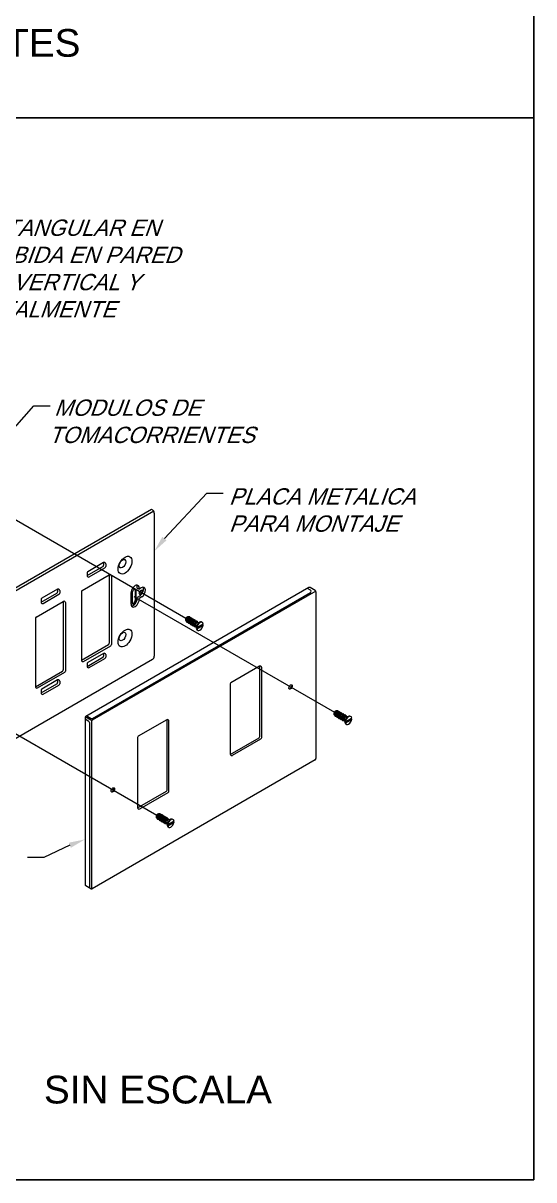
# Model space of a CAD drawing. Extents: x 876.5 to 905.5, y -346 to -323.9.
# Drawn here: x 897.042 to 898.9, y -341.113 to -336.908 of the extents above; entities that cross this region are included whole.
import ezdxf
from ezdxf.enums import TextEntityAlignment as Align

# ---------------------------------------------------------------- set-up
doc = ezdxf.new("R2010")
doc.units = 0
doc.header["$LTSCALE"] = 0.01
doc.linetypes.add('CONTINUA', pattern=[0])
doc.layers.get('0').update_dxf_attribs({"linetype": 'CONTINUOUS'})
doc.styles.add('ARIAL', font='arial.ttf')
doc.styles.add('hand', font='cvspro.shx', dxfattribs={"oblique": 20})

msp = doc.modelspace()

# ---------------------------------------------------------------- linework, layer by layer
at = {"color": 7}
for p, q in [((898.8998, -333.0271), (898.8998, -341.1128)), ((898.8998, -333.0271), (898.8998, -341.1128)), ((898.8998, -337.252), (889.3603, -337.252)), ((898.8998, -341.1128), (888.7186, -341.1128)), ((898.8998, -341.1128), (888.7186, -341.1128)), ((898.8998, -341.1128), (889.3603, -341.1128))]:
    msp.add_line(p, q, dxfattribs=at)
at = {"color": 7, "linetype": 'Continuous', "lineweight": 9, "ltscale": 9}
for p, q in [((896.8535, -338.5577), (897.0811, -338.2991)), ((897.0811, -338.2991), (897.1405, -338.2991)), ((896.3577, -338.3342), (897.634, -339.071)), ((897.5561, -338.7817), (897.7108, -338.617)), ((897.7108, -338.617), (897.7701, -338.617)), ((897.5088, -338.6757), (896.7173, -339.1326)), ((897.5125, -338.6778), (897.5088, -338.6757)), ((897.2749, -338.9164), (897.3322, -338.8833)), ((897.3348, -338.8691), (897.2775, -338.9022)), ((897.2827, -338.9207), (897.34, -338.8877)), ((897.3348, -338.8691), (897.3348, -338.8788)), ((897.3426, -338.8736), (897.3426, -338.8831)), ((897.2566, -338.9705), (897.3557, -338.9133)), ((897.2749, -338.9067), (897.2749, -338.9162)), ((897.3557, -338.9133), (897.3557, -339.1622)), ((897.3635, -338.9179), (897.3635, -339.1665)), ((897.1076, -339.013), (897.1649, -338.9799)), ((897.1675, -338.9657), (897.1102, -338.9988)), ((897.1675, -338.9657), (897.1675, -338.9754)), ((897.1753, -338.9702), (897.1753, -338.9797)), ((897.254, -338.9751), (897.254, -339.2237)), ((898.0812, -338.9599), (897.27, -339.4282)), ((897.2949, -339.4353), (898.0871, -338.9779)), ((897.4348, -339.02), (897.4348, -338.9783)), ((897.4391, -338.9777), (897.4391, -339.0157)), ((897.4495, -338.9689), (897.4495, -339.007)), ((897.4516, -338.9704), (897.4516, -339.0085)), ((897.4573, -338.9615), (897.4573, -338.9576)), ((897.4573, -338.9615), (897.4642, -338.9652)), ((897.4721, -338.9607), (897.4642, -338.9652)), ((897.4642, -338.9652), (897.4642, -338.9613)), ((898.0871, -338.9689), (898.0764, -338.9627)), ((898.1047, -338.9705), (898.0864, -338.9599)), ((897.0893, -339.0672), (897.1884, -339.01)), ((897.1076, -339.0033), (897.1076, -339.0128)), ((897.1154, -339.0173), (897.1727, -338.9843)), ((897.1884, -339.01), (897.1884, -339.2588)), ((897.1962, -339.0145), (897.1962, -339.2631)), ((897.4453, -338.9921), (898.1742, -339.4129)), ((897.4673, -338.9895), (897.4573, -338.9953)), ((897.4573, -338.9993), (897.4573, -338.9953)), ((897.4742, -338.9932), (897.4642, -338.999)), ((897.4642, -339.003), (897.4642, -338.999)), ((897.6432, -339.0662), (897.6435, -339.0664)), ((897.6482, -339.0663), (897.6488, -339.0694)), ((897.0867, -339.0717), (897.0867, -339.3203)), ((897.634, -339.0813), (897.6347, -339.0817)), ((897.6399, -339.0847), (897.6416, -339.0856)), ((897.6466, -339.0886), (897.6483, -339.0895)), ((897.6483, -339.0691), (897.6504, -339.0704)), ((897.6534, -339.0925), (897.655, -339.0934)), ((897.6549, -339.0702), (897.6555, -339.0733)), ((897.655, -339.073), (897.657, -339.0742)), ((897.6601, -339.0964), (897.6618, -339.0973)), ((897.6616, -339.0741), (897.6622, -339.0771)), ((897.6618, -339.0769), (897.6637, -339.078)), ((897.6668, -339.1002), (897.6724, -339.1035)), ((897.6684, -339.078), (897.669, -339.081)), ((897.6685, -339.0808), (897.6704, -339.0819)), ((897.6953, -339.0953), (897.6723, -339.1086)), ((897.674, -339.1053), (897.6723, -339.1043)), ((897.674, -339.1096), (897.6723, -339.1086)), ((897.674, -339.1054), (897.6971, -339.092)), ((897.674, -339.1096), (897.6971, -339.0963)), ((897.6751, -339.0819), (897.6757, -339.0849)), ((897.6752, -339.0847), (897.6812, -339.0882)), ((897.6971, -339.0963), (897.6953, -339.0953)), ((897.254, -339.2239), (897.3531, -339.1667)), ((897.2619, -339.2282), (897.3609, -339.171)), ((897.2749, -339.2464), (897.3322, -339.2133)), ((897.3348, -339.199), (897.2775, -339.2321)), ((897.2827, -339.2507), (897.34, -339.2176)), ((897.3348, -339.199), (897.3348, -339.2088)), ((897.3426, -339.2036), (897.3426, -339.2131)), ((897.0867, -339.3205), (897.1858, -339.2633)), ((897.0945, -339.3248), (897.1936, -339.2676)), ((897.2749, -339.2366), (897.2749, -339.2462)), ((897.9021, -339.2457), (897.7981, -339.3058)), ((897.9031, -339.5012), (897.9031, -339.2451)), ((897.9099, -339.5051), (897.9099, -339.2502)), ((897.1076, -339.343), (897.1649, -339.3099)), ((897.1675, -339.2957), (897.1102, -339.3287)), ((897.1154, -339.3473), (897.1727, -339.3142)), ((897.1675, -339.2957), (897.1675, -339.3054)), ((897.1753, -339.3002), (897.1753, -339.3097)), ((897.7955, -339.3103), (897.7956, -339.5651)), ((897.1076, -339.3333), (897.1076, -339.3428)), ((896.7991, -339.3664), (897.528, -339.7873)), ((897.2674, -339.4328), (897.2674, -340.0394)), ((897.281, -339.4461), (897.2674, -339.4382)), ((897.2909, -339.4434), (897.2681, -339.4302)), ((897.2737, -339.4261), (897.2897, -339.4353)), ((897.5648, -339.4404), (897.4608, -339.5005)), ((897.5659, -339.6959), (897.5659, -339.4398)), ((897.5727, -339.6998), (897.5727, -339.445)), ((898.1742, -339.4231), (898.175, -339.4235)), ((898.1802, -339.4266), (898.1818, -339.4275)), ((898.1835, -339.4081), (898.1838, -339.4082)), ((898.1869, -339.4304), (898.1886, -339.4314)), ((898.1884, -339.4082), (898.189, -339.4112)), ((898.1886, -339.411), (898.1907, -339.4122)), ((898.1936, -339.4343), (898.1953, -339.4353)), ((898.1952, -339.4121), (898.1958, -339.4151)), ((898.1953, -339.4149), (898.1972, -339.416)), ((898.2004, -339.4382), (898.202, -339.4392)), ((898.2019, -339.4159), (898.2025, -339.419)), ((898.202, -339.4188), (898.204, -339.4199)), ((898.2071, -339.4421), (898.2127, -339.4453)), ((898.2086, -339.4198), (898.2092, -339.4229)), ((898.2088, -339.4227), (898.2107, -339.4238)), ((898.2356, -339.4371), (898.2125, -339.4504)), ((898.2143, -339.4472), (898.2373, -339.4339)), ((898.2143, -339.4515), (898.2373, -339.4381)), ((898.2154, -339.4237), (898.216, -339.4268)), ((898.2155, -339.4266), (898.2215, -339.43)), ((898.2373, -339.4381), (898.2356, -339.4371)), ((897.2836, -339.4506), (897.2836, -340.0518)), ((898.2143, -339.4472), (898.2125, -339.4462)), ((898.2143, -339.4514), (898.2125, -339.4504)), ((897.4582, -339.505), (897.4584, -339.7598)), ((897.7956, -339.5663), (897.9005, -339.5057)), ((897.8035, -339.5696), (897.9073, -339.5096)), ((897.4584, -339.761), (897.5633, -339.7004)), ((897.4662, -339.7643), (897.57, -339.7044)), ((897.528, -339.7975), (897.5287, -339.7979)), ((897.5339, -339.8009), (897.5356, -339.8019)), ((897.5372, -339.7824), (897.5375, -339.7826)), ((897.5406, -339.8048), (897.5423, -339.8058)), ((897.5421, -339.7825), (897.5427, -339.7856)), ((897.5423, -339.7854), (897.5444, -339.7866)), ((897.5474, -339.8087), (897.549, -339.8096)), ((897.5489, -339.7864), (897.5495, -339.7895)), ((897.549, -339.7893), (897.551, -339.7904)), ((897.5541, -339.8126), (897.5558, -339.8135)), ((897.5556, -339.7903), (897.5562, -339.7934)), ((897.5558, -339.7931), (897.5577, -339.7943)), ((897.5608, -339.8165), (897.5664, -339.8197)), ((897.5624, -339.7942), (897.563, -339.7972)), ((897.5625, -339.797), (897.5644, -339.7981)), ((897.5893, -339.8115), (897.5663, -339.8248)), ((897.568, -339.8215), (897.5663, -339.8205)), ((897.568, -339.8216), (897.5911, -339.8082)), ((897.568, -339.8258), (897.5911, -339.8125)), ((897.5691, -339.7981), (897.5697, -339.8011)), ((897.5692, -339.8009), (897.5752, -339.8044)), ((897.5911, -339.8125), (897.5893, -339.8115)), ((897.568, -339.8258), (897.5663, -339.8248)), ((897.212, -339.8965), (897.1175, -339.9404)), ((897.1175, -339.9404), (897.0582, -339.9404)), ((897.2883, -340.0545), (897.27, -340.0439))]:
    msp.add_line(p, q, dxfattribs=at)
at = {"color": 7, "linetype": 'CONTINUA', "lineweight": 20}
for p, q in [((897.5172, -338.6826), (896.7278, -339.1384)), ((897.519, -338.6891), (897.519, -339.2097)), ((898.1066, -338.9724), (897.2935, -339.4419)), ((898.1073, -338.975), (898.1073, -339.5817)), ((897.5125, -339.221), (896.7225, -339.6771)), ((897.2909, -339.4464), (897.2909, -340.0552)), ((898.1047, -339.5862), (897.2935, -340.0545))]:
    msp.add_line(p, q, dxfattribs=at)
for centre, radius, start, end in [((897.506, -338.6891), 0.013, 0, 60), ((898.1021, -338.975), 0.00521, 0, 60), ((897.506, -339.2097), 0.013, 300, 0), ((897.2962, -339.4464), 0.00521, 120, 180), ((897.2909, -340.05), 0.00521, 240, 300)]:
    msp.add_arc(centre, radius, start, end, dxfattribs=at)
at = {"color": 7, "linetype": 'Continuous', "lineweight": 9, "ltscale": 9}
for centre, start, end in [((897.3296, -338.8788), 300, 0), ((897.3374, -338.8736), 0, 120), ((897.3374, -338.8831), 300, 0), ((897.2801, -338.9067), 120, 180), ((897.2801, -338.9162), 180, 300), ((897.3583, -338.9179), 0, 120), ((897.1623, -338.9754), 300, 0), ((897.1701, -338.9702), 0, 120), ((897.1701, -338.9797), 300, 0), ((897.2592, -338.9751), 120, 180), ((898.0838, -338.9644), 60, 120), ((898.0845, -338.9734), 300, 60), ((897.1128, -339.0033), 120, 180), ((897.1128, -339.0128), 180, 300), ((897.191, -339.0145), 0, 120), ((897.0919, -339.0717), 120, 180), ((897.3505, -339.1622), 300, 0), ((897.3583, -339.1665), 300, 0), ((897.2592, -339.2237), 180, 300), ((897.2801, -339.2366), 120, 180), ((897.3296, -339.2088), 300, 0), ((897.3374, -339.2036), 0, 120), ((897.3374, -339.2131), 300, 0), ((897.1832, -339.2588), 300, 0), ((897.191, -339.2631), 300, 0), ((897.2801, -339.2462), 180, 300), ((897.9047, -339.2502), 0, 120), ((897.1623, -339.3054), 300, 0), ((897.1701, -339.3002), 0, 120), ((897.1701, -339.3097), 300, 0), ((897.8007, -339.3103), 120, 180.0306), ((897.0919, -339.3203), 180, 300), ((897.1128, -339.3333), 120, 180), ((897.1128, -339.3428), 180, 300), ((897.2726, -339.4328), 120, 180), ((897.2923, -339.4308), 240, 300), ((897.5674, -339.445), 0, 120), ((897.2784, -339.4506), 0, 60), ((897.4635, -339.505), 120, 180.0306), ((897.8979, -339.5012), 300, 0), ((897.9047, -339.5051), 300, 0), ((897.8009, -339.5651), 180.0306, 300), ((898.1021, -339.5817), 300, 0), ((897.5607, -339.6959), 300, 0), ((897.5674, -339.6998), 300, 0), ((897.4636, -339.7598), 180.0306, 300), ((897.2726, -340.0394), 180, 240)]:
    msp.add_arc(centre, 0.00521, start, end, dxfattribs=at)
for centre, major_axis in [((897.4129, -338.8783), (-0.0177, -0.0307)), ((897.4037, -338.873), (-0.0085, -0.0147)), ((897.4709, -338.9769), (0.00443, 0.00766)), ((897.4129, -339.143), (-0.0177, -0.0307)), ((897.4037, -339.1377), (-0.0085, -0.0147)), ((898.015, -339.321), (-0.00443, -0.00766)), ((897.3688, -339.6953), (-0.00443, -0.00766))]:
    msp.add_ellipse(centre, major_axis=major_axis, ratio=0.57735, dxfattribs=at)
for centre, major_axis, start_param, end_param in [((897.4495, -338.9698), (0.0104, 0.018), 5.497787, 8.63938), ((897.4453, -338.9741), (0.00443, 0.00766), 5.497787, 8.63938), ((897.4432, -338.9725), (0.00443, 0.00766), 5.497787, 5.967386), ((897.4426, -338.9661), (0.0104, 0.018), 5.497787, 5.966965), ((897.4688, -338.9754), (0.00443, 0.00766), 3.339897, 5.967386), ((897.4653, -338.9739), (0.0104, 0.018), 4.068987, 5.966965), ((897.4721, -338.9776), (0.0104, 0.018), 4.068987, 7.068583), ((897.4495, -339.0115), (0.0104, 0.018), 2.356194, 5.497787), ((897.4426, -339.0078), (0.0104, 0.018), 3.48957, 5.497787), ((897.4453, -339.0121), (0.00443, 0.00766), 2.356194, 5.497787), ((897.4432, -339.0106), (0.00443, 0.00766), 3.339897, 5.497787), ((897.6384, -339.0736), (-0.00443, -0.00766), 3.044001, 6.283185), ((897.6426, -339.076), (-0.0056, -0.0097), 3.141593, 6.943196), ((897.6443, -339.077), (-0.00443, -0.00766), 3.044001, 6.283185), ((897.6493, -339.0799), (-0.0056, -0.0097), 3.141593, 6.943196), ((897.6511, -339.0809), (-0.00443, -0.00766), 3.044001, 6.283185), ((897.656, -339.0838), (-0.0056, -0.0097), 3.141593, 6.943196), ((897.6426, -339.076), (-0.0056, -0.0097), 2.475475, 2.496424), ((897.6578, -339.0848), (-0.00443, -0.00766), 3.044001, 6.283185), ((897.6628, -339.0877), (-0.0056, -0.0097), 3.141593, 6.943196), ((897.6645, -339.0887), (-0.00443, -0.00766), 3.044001, 6.283185), ((897.6695, -339.0916), (-0.0056, -0.0097), 3.141593, 6.943196), ((897.6713, -339.0926), (-0.00443, -0.00766), 3.044001, 6.283185), ((897.6751, -339.0948), (-0.00443, -0.00766), 3.044001, 6.283185), ((897.6838, -339.0998), (-0.0083, -0.0143), 3.037211, 6.387567), ((897.6855, -339.1008), (-0.0083, -0.0143), 8.797772, 11.62258), ((897.6855, -339.1008), (-0.0083, -0.0143), 5.651744, 8.480988), ((897.6838, -339.0998), (-0.0083, -0.0143), 2.197802, 2.366575), ((898.0128, -339.3197), (-0.00443, -0.00766), 0.257957, 2.883636), ((898.1787, -339.4155), (-0.00443, -0.00766), 3.044001, 6.283185), ((898.1828, -339.4179), (-0.0056, -0.0097), 3.141593, 6.943196), ((898.1846, -339.4189), (-0.00443, -0.00766), 3.044001, 6.283185), ((898.1896, -339.4218), (-0.0056, -0.0097), 3.141593, 6.943196), ((898.1913, -339.4228), (-0.00443, -0.00766), 3.044001, 6.283185), ((898.1963, -339.4256), (-0.0056, -0.0097), 3.141593, 6.943196), ((898.1828, -339.4179), (-0.0056, -0.0097), 2.475475, 2.496424), ((898.1981, -339.4267), (-0.00443, -0.00766), 3.044001, 6.283185), ((898.203, -339.4295), (-0.0056, -0.0097), 3.141593, 6.943196), ((898.2048, -339.4306), (-0.00443, -0.00766), 3.044001, 6.283185), ((898.2098, -339.4334), (-0.0056, -0.0097), 3.141593, 6.943196), ((898.2115, -339.4344), (-0.00443, -0.00766), 3.044001, 6.283185), ((898.2154, -339.4367), (-0.00443, -0.00766), 3.044001, 6.283185), ((898.2241, -339.4417), (-0.0083, -0.0143), 3.037211, 6.387567), ((898.2258, -339.4427), (-0.0083, -0.0143), 8.797772, 11.62258), ((898.2258, -339.4427), (-0.0083, -0.0143), 5.651744, 8.480988), ((898.2241, -339.4417), (-0.0083, -0.0143), 2.197802, 2.366575), ((897.3665, -339.694), (-0.00443, -0.00766), 0.257957, 2.883636), ((897.5324, -339.7898), (-0.00443, -0.00766), 3.044001, 6.283185), ((897.5365, -339.7922), (-0.0056, -0.0097), 3.141593, 6.943196), ((897.5383, -339.7932), (-0.00443, -0.00766), 3.044001, 6.283185), ((897.5433, -339.7961), (-0.0056, -0.0097), 3.141593, 6.943196), ((897.5451, -339.7971), (-0.00443, -0.00766), 3.044001, 6.283185), ((897.55, -339.8), (-0.0056, -0.0097), 3.141593, 6.943196), ((897.5365, -339.7922), (-0.0056, -0.0097), 2.475475, 2.496424), ((897.5518, -339.801), (-0.00443, -0.00766), 3.044001, 6.283185), ((897.5568, -339.8039), (-0.0056, -0.0097), 3.141593, 6.943196), ((897.5585, -339.8049), (-0.00443, -0.00766), 3.044001, 6.283185), ((897.5635, -339.8078), (-0.0056, -0.0097), 3.141593, 6.943196), ((897.5653, -339.8088), (-0.00443, -0.00766), 3.044001, 6.283185), ((897.5691, -339.811), (-0.00443, -0.00766), 3.044001, 6.283185), ((897.5778, -339.816), (-0.0083, -0.0143), 3.037211, 6.387567), ((897.5795, -339.817), (-0.0083, -0.0143), 8.797772, 11.62258), ((897.5795, -339.817), (-0.0083, -0.0143), 5.651744, 8.480988), ((897.5778, -339.816), (-0.0083, -0.0143), 2.197802, 2.366575)]:
    msp.add_ellipse(centre, major_axis=major_axis, ratio=0.57735, start_param=start_param, end_param=end_param, dxfattribs=at)
for points in [[(897.5638, -338.7879), (897.5484, -338.7755), (897.519, -338.828)], [(897.2156, -339.9057), (897.2085, -339.8872), (897.2674, -339.8751)]]:
    msp.add_solid(points, dxfattribs=at)

# ---------------------------------------------------------------- texts
at = {"color": 7, "linetype": 'Continuous', "style": 'ARIAL'}
msp.add_text('A TIERRA EN TOMACORRIENTES', height=0.1008, dxfattribs=at).set_placement((894.9976, -337.0303))
at = {"color": 7, "linetype": 'Continuous', "style": 'hand', "oblique": 20}
for s, p in [('CAJA RECTANGULAR EN', (896.5821, -337.6813)), ('PVC EMBEBIDA EN PARED', (896.59, -337.7801)), ('ALINEADA VERTICAL Y', (896.59, -337.879)), ('HORIZONTALMENTE', (896.59, -337.9778)), ('MODULOS DE', (897.1548, -338.3355)), ('TOMACORRIENTES', (897.135, -338.4344)), ('PLACA METALICA', (897.7906, -338.6581)), ('PARA MONTAJE', (897.7906, -338.7569))]:
    msp.add_text(s, height=0.05931, dxfattribs=at).set_placement(p)
at = {"color": 7, "style": 'ARIAL'}
msp.add_text('SIN ESCALA', height=0.1008, dxfattribs=at).set_placement((897.5325, -340.8351), align=Align.CENTER)

doc.saveas('drawing.dxf')
